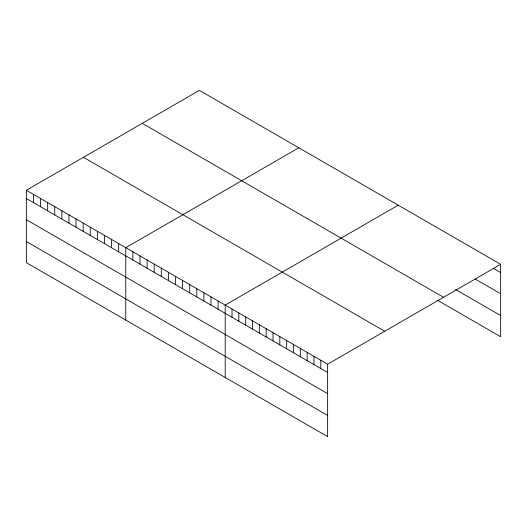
<?xml version="1.0" encoding="UTF-8"?>
<svg xmlns="http://www.w3.org/2000/svg" width="527" height="527" viewBox="0 0 527 527"><rect width="100%" height="100%" fill="white"/><g stroke="black" fill="none" stroke-linecap="round" stroke-linejoin="round"><path stroke-width="0.79" d="M26.35 190.273L327.629 364.216L327.629 436.619L26.35 262.677L26.35 190.273L199.371 90.38L500.65 264.323L500.65 336.727L437.825 300.449M298.796 147.784L125.775 247.677L125.775 320.08M398.214 205.181L225.194 305.074L225.194 377.477M327.629 364.216L500.65 264.323M493.819 268.625L500.65 272.564M475.38 279.152L500.65 293.737M455.578 289.534L500.65 315.554M142.277 123.344L443.556 297.287M83.444 157.309L384.723 331.252M26.35 198.521L327.629 372.457M26.35 219.693L327.629 393.629M26.35 241.504L327.629 415.447M320.798 360.277L320.798 368.518M313.973 356.331L313.973 364.572M307.142 352.392L307.142 360.633M300.311 348.446L300.311 356.687M293.486 344.506L293.486 352.747M286.655 340.561L286.655 348.802M279.824 336.621L279.824 344.862M272.999 332.675L272.999 340.916M266.168 328.736L266.168 336.977M259.337 324.79L259.337 333.031M252.512 320.844L252.512 329.092M245.681 316.905L245.681 325.146M238.85 312.959L238.85 321.207M232.025 309.02L232.025 317.261M218.092 300.976L218.092 309.217M210.991 296.879L210.991 305.12M203.89 292.775L203.89 301.022M196.788 288.677L196.788 296.918M189.687 284.573L189.687 292.821M182.586 280.476L182.586 288.717M175.484 276.379L175.484 284.62M168.383 272.275L168.383 280.522M161.282 268.177L161.282 276.418M154.18 264.073L154.18 272.321M147.079 259.976L147.079 268.217M139.978 255.878L139.978 264.119M132.876 251.774L132.876 260.022M118.667 243.573L118.667 251.82M111.566 239.475L111.566 247.716M104.465 235.378L104.465 243.619M97.363 231.274L97.363 239.522M90.262 227.177L90.262 235.417M83.161 223.073L83.161 231.32M76.059 218.975L76.059 227.216M68.958 214.878L68.958 223.119M61.857 210.774L61.857 219.021M54.755 206.676L54.755 214.917M47.654 202.572L47.654 210.82M40.553 198.475L40.553 206.716M33.451 194.377L33.451 202.618"/></g></svg>
